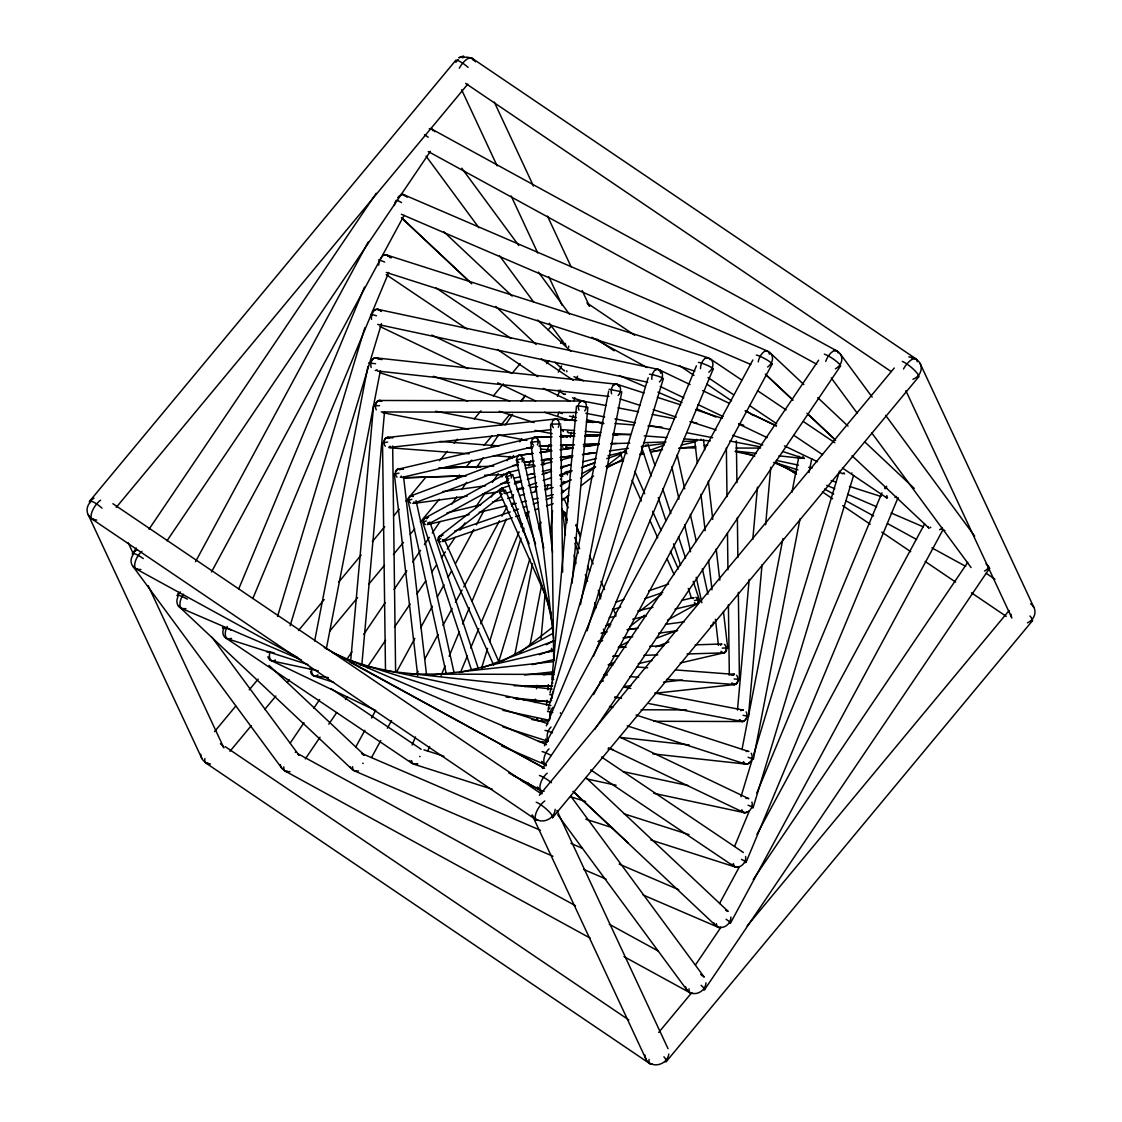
<?xml version="1.0" encoding="UTF-8"?>
<svg xmlns="http://www.w3.org/2000/svg" width="1122" height="1122" viewBox="0 0 1122 1122"><rect width="100%" height="100%" fill="white"/><g stroke="black" fill="none" stroke-linecap="round" stroke-linejoin="round"><path stroke-width="1.5" d="M551.365 614.029L506.078 476.85L512.656 474.662M379.559 405.687L373.57 405.673L350.597 661.798M361.845 664.575L384.523 411.928M550.551 533.118L552.543 510.594M546.498 705.387L546.961 700.198M547.887 689.82L548.349 684.63M551.295 651.756L551.603 648.306M572.08 583.188L587.872 407.258L579.653 406.066L576.47 406.192L551.898 679.637L553.777 679.427M737.477 710.044L749.187 579.429M752.792 539.373L757.476 487.13M743.002 715.289L748.43 716.327L762.034 564.829M765.625 524.773L770.786 467.299M535.236 702.596L535.559 699.146M536.498 688.768L536.807 685.318M541.056 638.656L545.138 593.72M417.693 675.542L394.313 474.087L398.955 473.133M552.557 552.431L539.696 441.198L530.958 442.32M726.467 648.334L727.701 647.885L723.438 611.476M440.806 538.574L438.029 540.313L493.666 665.066M548.265 601.616L499.641 492.586L500.903 491.576L505.223 490.076L529.191 543.805M367.918 366.459L314.637 641.027M326.376 648.614L380.372 370.653M514.858 654.673L532.515 563.735M539.177 529.416L540.509 522.557M546.849 489.949L547.845 484.802M529.977 645.15L541.645 585.095M570.299 437.538L571.294 432.391M550.032 693.045L608.685 391.059M580.467 604.618L621.812 391.83L609.106 389.264M741.965 749.636L782.946 538.588M791.95 492.263L798.948 456.233M752.329 759.131L753.423 758.977L800.07 518.771M809.074 472.446L811.739 458.716M520.987 538.251L489.627 641.714M522.992 531.562L524.002 528.21M527.017 518.182L529.023 511.492M535.054 491.408L536.554 486.387M543.076 464.648L544.591 459.627M547.101 451.254L549.107 444.564M557.648 416.122L558.644 412.784M277.527 616.441L364.818 327.82M290.149 625.697L381.508 323.641M499.038 660.802L529.836 558.98M539.444 527.242L540.958 522.221M571.785 420.329L573.3 415.322M548.195 708.347L648.193 377.749M587.087 630.788L663.368 378.633A7.391 0.827 16.8 0 0 657.534 376.038A7.391 0.827 16.8 0 0 649.498 374.243M740.983 796.704L752.61 758.29M753.619 754.952L839.466 471.114M753.114 807.616L853.618 475.335M481.492 668.375L487.593 648.39M238.691 588.994L364.51 287.12M252.829 598.517L388.759 272.436M412.111 745.022L415.477 736.958M441.044 675.612L445.083 665.921M449.123 656.244L459.221 632.023M462.587 623.958L469.305 607.815M471.997 601.35L506.317 519.023M511.702 506.106L513.049 502.88M517.761 491.576L519.107 488.351M528.518 465.756L530.538 460.918M557.452 396.347L560.144 389.881M427.608 751.319L429.628 746.481M460.581 672.218L467.299 656.075M470.665 648.011L478.743 628.643M480.763 623.79L519.121 531.786M521.141 526.933L522.473 523.708M525.839 515.643L527.186 512.403M573.623 401.031L574.969 397.791M546.358 725.822L696.411 365.842M593.482 656.244L713.255 368.9M734.587 846.339L749.398 810.813M756.803 793.058L881.948 492.81M746.046 862.313L898.119 497.495M387.637 442.068L383.107 442.825M737.701 679.778L739.496 679.399L734.125 678.992M473.891 529.43L455.672 563.328M476.373 524.801L483.82 510.931M491.268 497.046L493.75 492.418M502.025 477.004L503.68 473.919M511.941 458.491L513.596 455.406M558.279 372.139L561.589 365.968M177.276 595.502L178.931 592.43M195.537 561.687L368.226 241.987M211.483 571.968L404.102 215.396M371.62 757.42L380.765 740.52M387.399 728.234L391.55 720.548M416.444 674.476L418.113 671.405M424.747 659.119L438.029 634.547M443.008 625.333L452.138 608.433M455.462 602.29L462.11 590.004M463.765 586.932L499.472 520.818M501.955 516.204L506.948 506.976M511.927 497.747L513.581 494.676M575.867 379.32L577.535 376.249M544.465 745.765L752.862 359.98M593.622 694.574L772.132 364.117M719.553 903.533L739.482 866.647M756.915 834.375L924.626 523.904M730.52 923.041L943.069 529.57M355.702 747.154L364.86 730.31M371.522 718.052L375.688 710.394M396.515 672.092L414.845 638.39M420.68 627.675L432.349 606.231M437.342 597.03L444.003 584.786M448.169 577.115L451.507 571M132.368 553.819L136.281 548.027M149.016 529.205L376.193 193.307M166.996 540.804L430.413 151.33M290.275 742.988L303.992 722.708M313.781 708.234L319.658 699.539M347.077 659.007L351.971 651.77M363.724 634.393L385.267 602.542M394.074 589.513L406.809 570.691M412.686 561.996L420.512 550.411M424.439 544.619L429.333 537.382M432.265 533.034L440.105 521.464M451.857 504.087L456.752 496.85M461.647 489.599L466.542 482.362M476.331 467.888L483.189 457.748M491.015 446.163L498.855 434.579M505.713 424.453L512.572 414.313M521.379 401.283L525.292 395.491M546.835 363.64L548.798 360.737M560.551 343.374L562.501 340.471M305.324 758.921L320.022 737.21M328.83 724.181L336.67 712.596M345.478 699.567L347.441 696.664M367.02 667.716L385.631 640.199M394.439 627.17L410.105 604.001M416.963 593.875L425.771 580.831M431.647 572.15L436.542 564.913M441.451 557.676L445.364 551.884M447.313 548.981L455.153 537.396M460.048 530.159L464.943 522.922M475.714 506.99L485.517 492.516M492.362 482.376L498.238 473.694M507.06 460.665L509.991 456.317M519.781 441.844L521.744 438.94M542.487 768.472L818.625 360.176M594.744 729.398L840.532 365.982M695.5 964.878L720.955 927.235M753.269 879.452L967.725 562.374M704.672 989.506L989.632 568.181M552.473 677.632L553.342 676.454M727.659 647.955L722.217 648.095M89.606 501.225L455.672 60.462M116.239 507.41L467.762 84.164M214.526 731.642L235.802 706.033M249.224 689.848L258.186 679.062M298.48 630.55L324.23 599.541M338.788 582.023L361.172 555.053M372.378 541.575L384.692 526.751M393.64 515.966L399.236 509.234M405.954 501.141L426.108 476.878M439.543 460.707L447.369 451.268M454.087 443.176L457.453 439.137M474.241 418.913L480.959 410.834M493.273 396.01L503.343 383.878M512.305 373.093L520.145 363.654M548.125 329.952L551.491 325.913M229.968 751.305L251.244 725.696M264.68 709.525L275.872 696.033M287.064 682.555L289.308 679.862M329.602 631.335L357.595 597.633M368.787 584.155L384.453 565.292M393.415 554.506L403.485 542.375M410.203 534.282L414.691 528.897M420.287 522.151L439.319 499.248M456.107 479.024L459.459 474.985M466.177 466.892L471.773 460.146M484.087 445.322L491.927 435.883M500.889 425.112L509.837 414.327M521.029 400.849L525.517 395.449M539.402 795.288L894.262 368.002M552.599 817.658L918.666 376.88M658.726 1032.436L691.18 993.349M747.154 925.959L1009.113 610.536M666.328 1061.538L1032.394 620.775M178.37 594.113L179.772 592.486M548.013 710.016L549.99 707.912M178.005 594.422L180.446 592.037M132.803 553.146L135.678 550.551M89.55 501.31L92.902 498.505M543.777 548.237L523.553 458.519M739.426 679.469L738.346 592.36M553.23 626.735L519.851 652.611M439.067 536.554L500.678 488.813M442.559 541.575L501.436 495.966M561.351 493.287L569.569 486.92M580.523 478.435L595.586 466.766M562.122 500.426L568.966 495.125M581.28 485.588L593.608 476.037M605.922 466.486L620.985 454.817M639.736 611.181L661.629 594.211M629.54 626.819L644.603 615.151M135.327 550.902L137.136 549.71M91.878 499.388L94.024 498.112M424.144 518.546L507.439 472.867M428.001 524.311L508.294 480.272M560.383 485.531L570.986 479.711M581.589 473.905L595.221 466.429M606.637 468.042L623.299 458.912M501.408 661.601L553.146 633.243M619.106 646.651L628.194 641.658M667.562 620.073L697.856 603.454M546.246 644.785L554.002 640.578M698.473 600.046L699.23 599.499L693.2 581.28M694.476 600.635L699.202 599.471M554.492 640.662L481.927 667.941M410.54 496.036L518.771 455.378M413.134 503.469L518.098 464.045M560.088 475.714L571.561 471.408M581.406 467.72L594.52 462.783M562.683 483.147L570.888 480.076M606.96 466.528L623.369 460.357M639.764 454.2L643.046 452.965M649.61 450.511L664.364 444.971M656.384 638.25L676.061 630.859M608.152 664.771L614.702 662.303M655.711 646.903L668.824 641.98M539.359 654.701L553.861 649.287M458.968 57.727L463.106 56.226M501.436 488.435L509.528 485.644M514.381 483.975L520.86 481.759M527.34 479.529L535.432 476.738M541.898 474.508L551.617 471.17M561.323 467.832L571.266 464.41M505.082 493.652L511.702 491.38M516.681 489.655L523.301 487.383M528.28 485.672L536.568 482.811M543.202 480.525L551.477 477.677M559.766 474.83L571.182 470.903M582.5 467.004L595.459 462.545M606.778 458.646L621.35 453.639M439.824 536.162L443.106 535.04M454.564 531.099L510.244 511.927M513.525 510.805L518.434 509.108M523.343 507.425L526.625 506.303M533.174 504.044L538.083 502.347M546.274 499.528L552.823 497.284M443.442 541.393L512.221 517.733M515.503 516.597L518.771 515.475M525.334 513.217L528.602 512.095M535.152 509.837L538.434 508.715M546.624 505.896L553.174 503.638M615.669 602.248L623.846 599.443M648.698 590.887L668.586 584.029M612.346 609.863L620.634 607.002M644.954 598.643L662.751 592.514M548.167 652.008L553.076 650.311M603.846 632.85L607.114 631.714M368.661 362.939L375.561 363.71M549.78 694.686L552.753 694.798M426.22 520.917L422.798 522.529L471.394 669.736M748.444 716.299L747.603 716.509M459.249 57.601L463.779 56.31M438.983 540.229L438.085 540.355M560.355 479.248L561.435 478.982M508.42 472.418L518.518 469.992M525.25 468.393L535.362 465.981M542.094 464.368L552.206 461.955M560.621 459.936L572.402 457.131M582.514 454.719L590.929 452.699M513.68 478.281L520.412 476.668M527.144 475.055L533.89 473.442M542.305 471.436L550.72 469.431M560.832 467.018L570.93 464.592M582.725 461.787L596.189 458.561M607.984 455.742L626.511 451.325M425.126 518.083L428.492 517.284M447.019 512.866L480.707 504.816M492.488 501.997L502.6 499.585M507.649 498.378L512.698 497.172M519.43 495.559L524.493 494.353M531.225 492.754L536.274 491.548M544.703 489.529L553.118 487.523M428.702 524.353L469.122 514.703M479.22 512.291L506.176 505.854M511.225 504.648L516.274 503.441M521.323 502.235L526.372 501.029M533.118 499.416L538.167 498.21M546.582 496.19L553.328 494.592M609.19 617.731L615.936 616.118M632.752 619.232L646.244 616.006M674.939 609.148L696.874 603.917M637.829 610.887L652.962 607.268M681.531 600.452L693.298 597.647M605.852 625.655L610.887 624.449M397.37 469.361L533.904 437.482M401.816 477.439L533.216 446.752M565.236 472.208L572.066 470.609M640.325 454.676L643.733 453.877M650.564 452.292L662.513 449.501M681.278 445.111L694.939 441.928M459.487 672.499L553.356 650.592M532.193 664.645L554.38 659.47M638.278 663.691L651.924 660.493M600.046 681.727L603.454 680.928M680.255 663.004L724.63 652.639M411.886 499.304L408.001 500.608L446.318 673.915M506.92 476.85L506.078 476.85M560.509 468.155L562.374 467.902M523.764 462.53L534.142 461.1M541.042 460.146L551.8 458.646M560.06 457.524L572.36 455.812M582.528 454.424L594.618 452.755M598.868 641.223L602.626 640.704M623.061 637.885L631.742 636.679M532.796 453.442L519.163 455.294L532.964 453.456M539.598 452.517L551.533 450.89M560.046 449.726L571.968 448.099M583.889 446.472L599.232 444.382M524.451 462.432L533.118 461.254M541.8 460.076L552.206 458.674M560.888 457.495L573.033 455.855M583.44 454.438L595.586 452.797M609.414 450.918L628.404 448.337M642.233 446.458L664.687 443.4M442.531 491.632L485.517 485.798M500.987 483.694L509.584 482.53M514.732 481.829L521.618 480.889M415.519 503.189L467.089 496.19M482.558 494.087L498.028 491.983M516.933 489.416L523.806 488.491M530.678 487.551L537.564 486.611M544.436 485.686L551.309 484.746M602.29 632.962L605.698 632.499M627.829 629.484L638.067 628.082M665.444 624.379L684.266 621.812M597.956 641.433L601.434 640.957M623.986 637.913L632.668 636.735M658.586 633.215L677.59 630.62M543.441 674.799L552.08 673.621M539.864 452.531L551.94 450.904M560.565 449.754L572.851 448.099M584.73 446.514L595.081 445.139M601.112 633.215L606.539 632.485M626.988 629.751L635.613 628.601M387.216 437.496L555.334 419.025M389.671 447.398L550.86 429.698M652.962 451.114L661.517 450.174M678.614 448.295L695.724 446.416M704.265 445.476L707.687 445.097M431.956 674.967L553.286 661.643M524.549 674.967L554.016 671.727M624.084 686.482L630.929 685.738M656.118 693.158L734.784 684.504M663.509 682.148L682.442 680.072M728.907 674.981L734.068 674.406M614.842 697.688L618.292 697.309M408.899 500.678L408.015 500.636M551.814 436.851L534.395 437.426L551.701 436.865M560.537 436.57L574.478 436.107M584.927 435.771L600.621 435.252M612.808 434.845L630.312 434.27M538.784 446.065L550.874 445.672M561.238 445.322L573.314 444.915M583.678 444.578L599.218 444.06M611.308 443.653L616.483 443.485M439.684 467.93L493.778 466.149M513.049 465.518L518.308 465.35M525.306 465.111L534.072 464.831M541.07 464.592L544.577 464.48M403.99 477.888L466.149 475.812M618.222 647.394L625.192 647.17M649.624 646.356L663.649 645.893M695.177 644.855L721.446 644M613.425 656.314L618.615 656.146M560.355 436.584L574.198 436.135M584.59 435.799L600.158 435.294M539.64 445.897L551.758 445.532M560.425 445.252L574.562 444.803M583.3 444.522L599.022 444.032M610.719 443.695L629.737 443.092M439.403 467.958L480.945 466.612L438.94 467.902M403.107 477.776L465.981 475.798M619.54 647.366L624.73 647.198M612.738 656.3L618.348 656.104M535.208 437.257L550.958 436.767M559.71 436.5L573.707 436.079M585.965 435.701L599.961 435.266M643.537 442.671L665.963 441.97M683.228 441.437L697.028 441.002M398.675 469.136L402.181 469.024M484.578 475.251L505.279 474.606M531.169 473.793L534.619 473.694M543.244 473.428L546.695 473.316M619.288 647.338L626.286 647.128M643.958 655.332L657.758 654.897M687.085 653.986L723.325 652.864M524.675 686.678L552.29 685.822M379.068 400.47L581.939 401.031M381.242 411.942L577.115 412.489M564.184 436.093L574.674 436.121M566.344 447.566L573.342 447.58M680.016 447.874L695.766 447.93M735.99 448.043L760.464 448.099M395.449 474.269L394.299 474.115M553.959 674.434L410.343 674.056M514.227 685.766L552.585 685.893M641.069 709.777L686.552 709.903M540.061 720.969L548.812 720.997M653.733 721.278L742.932 721.53M555.811 419.011L576.68 420.596M587.101 421.395L602.752 422.587M614.926 423.513L634.042 424.958M647.955 426.023L661.854 427.075M560.79 429.53L574.702 430.582M585.137 431.381L600.775 432.559M612.949 433.485L630.326 434.803M644.238 435.869L666.833 437.58M684.224 438.898L710.296 440.89M387.693 437.482L392.91 437.889M439.838 441.451L498.953 445.939M526.765 448.057L531.982 448.449M540.664 449.109L551.098 449.908M389.194 447.734L469.164 453.807M493.498 455.658L514.353 457.243M543.918 459.487L550.86 460.02M609.386 664.883L612.85 665.15M637.198 667.001L647.618 667.8M675.444 669.904L734.545 674.406M603.931 674.603L607.409 674.869M630.003 676.58L638.698 677.253M666.51 679.357L734.307 684.518M515.882 699.146L519.346 699.413M522.824 699.679L550.579 701.797M311.229 668.347L309.293 668.389L310.205 668.978M689.118 744.924L619.639 737.336M538.406 741.376L547.101 742.329M607.97 748.963L613.187 749.538M376.207 357.904L616.651 384.229M377.23 371.003L608.951 396.389M567.143 419.628L575.852 420.582M586.301 421.732L593.272 422.489M600.242 423.26L603.72 423.639M568.153 432.741L575.123 433.513M585.586 434.649L597.774 435.981M735.415 451.058L756.326 453.344M778.977 455.827L801.627 458.309M386.585 670.942L552.094 689.062M314.426 676.033L328.367 677.562M506.078 697.028L509.57 697.407M513.049 697.786L549.64 701.797M652.892 753.886L745.793 764.096M552.669 624.772L516.457 460.034M908.848 356.908L913.168 357.511M583.636 401.227L605.922 405.519M617.913 407.833L638.488 411.788M652.191 414.425L674.476 418.716M689.904 421.69L696.762 423.008M585.796 413.289L604.66 416.921M614.94 418.899L635.501 422.854M649.217 425.49L669.792 429.46M686.93 432.755L712.638 437.706M729.777 441.002L760.632 446.935M435.617 411.227L505.882 424.747M535.026 430.357L552.164 433.653M560.734 435.294L565.881 436.29M382.939 412.728L468.631 429.221M497.775 434.831L526.905 440.427M623.972 687.099L630.802 688.417M654.729 693.017L742.484 709.931M614.632 696.986L621.518 698.319M649.049 703.62L741.235 721.334M531.505 719.44L538.364 720.773M748.065 757.28L753.423 758.977M377.679 309.321L658.011 369.334M377.651 324.412L647.717 382.237M569.429 416.108L576.259 417.566M586.525 419.768L603.608 423.429M735.233 451.605L754.04 455.63M776.256 460.385L798.471 465.153M808.738 467.341L812.146 468.07M359.545 664.575L550.874 705.528M272.211 660.97L318.297 670.816M502.894 710.338L549.121 720.254M622.99 771.599L687.94 785.512M587.058 779.005L616.118 785.232M653.719 793.282L744.321 812.679M523.904 458.239L516.26 459.992M386.108 254.806L707.912 357.736M386.248 272.436L694.784 371.116M572.472 397.805L585.726 402.041M744.784 452.923L754.755 456.107M774.685 462.474L797.938 469.922M831.164 480.539L836.142 482.137M849.438 486.387L880.994 496.485M341.074 657.534L547.831 723.662M227.864 638.909L307.905 664.505M502.993 726.902L548.013 741.291M423.906 749.819L443.919 756.228M522.291 781.291L528.953 783.422M570.635 796.746L585.642 801.557M624 813.815L689.02 834.614M414.088 764.264L492.446 789.327M585.824 819.186L612.5 827.727M650.858 839.985L735.892 867.194M617.324 384.369L644 392.995M657.338 397.314L680.675 404.874M695.682 409.726L722.273 418.338M738.809 423.667L743.76 425.28M716.074 429.95L691.222 421.914M732.75 435.35L762.75 445.055M782.763 451.535L804.432 458.547M620.115 398.955L639.961 405.365M653.186 409.628L676.342 417.103M376.894 358.03L381.873 359.643M433.344 376.291L509.711 400.975M544.577 412.251L567.816 419.768M379.713 372.63L467.692 401.087M499.248 411.283L534.114 422.559M609.47 706.411L612.794 707.491M636.034 715.009L748.935 751.516M627.226 725.85L745.106 763.97M313.739 675.907L333.669 682.344M403.191 194.471L767.069 350.877M401.381 214.274L750.758 364.454M619.26 375.533L645.024 386.613M657.899 392.139L682.05 402.532M696.538 408.759L715.864 417.061M573.973 376.655L583.636 380.807M773.619 462.474L796.157 472.166M826.746 485.321L834.796 488.785M847.685 494.311L876.661 506.779M891.149 513.006L923.35 526.849M332.813 652.794L546.428 744.643M182.339 608.741L301.327 659.918M501.464 745.934L546.218 765.148M361.579 753.381L540.299 830.21M570.888 843.365L582.164 848.204M619.19 864.122L678.768 889.732M354.931 771.123L552.964 856.254M583.566 869.396L606.104 879.087M643.13 895.005L718.809 927.529M754.012 415.294L776.144 425.841M658.67 369.559L690.086 384.58M702.624 390.568L729.37 403.359M745.064 410.862L776.508 425.897M660.199 386.487L683.831 397.791M697.94 404.551L723.129 416.585M738.837 424.102L767.139 437.636M784.432 445.897L817.447 461.689M839.452 472.208L842.594 473.708M378.338 309.532L381.48 311.032M431.732 335.057L511.955 373.416M543.343 388.422L570.116 401.227M379.867 326.474L467.944 368.591M497.761 382.84L535.545 400.919M559.065 412.153L562.22 413.653M619.47 736.874L748.416 798.527M608.475 747.827L743.662 812.468M270.037 660.031L375.365 710.394M350.12 662.134L544.633 768.289M432.026 129.254L837.25 351.144M428.281 151.54L816.62 364.187M591.869 337.315L647.128 367.581M941.835 528.953L944.906 530.636M776.929 462.993L795.344 473.077M824.502 489.052L833.716 494.087M845.988 500.819L873.617 515.952M887.432 523.511L916.604 539.486M931.947 547.887L965.719 566.372M324.272 647.562L543.413 767.63M135.65 568.672L297.905 657.562M512.894 775.232L542.094 791.206L508.813 772.946M297.709 753.605L575.53 905.735M609.302 924.233L658.418 951.133M284.75 770.856L590.2 938.118M623.972 956.603L689.974 992.746M710.198 358.816L741.712 380.035M757.462 390.638L786.115 409.923M803.31 421.493L834.824 442.713M707.968 377.525L733.76 394.874M749.51 405.491L776.733 423.807M793.913 435.378L822.566 454.662M842.622 468.169L887.025 498.056M388.394 255.886L391.283 257.836M436.023 287.961L511.085 338.493M541.407 358.9L573.16 380.274M386.22 274.638L467.061 329.055M497.369 349.461L537.789 376.669M557.999 390.274L563.777 394.159M601.532 756.999L741.558 851.261M590.705 769.902L733.606 866.114M330.948 688.557L419.754 748.332M225.592 637.829L411.802 763.184M471.717 58.021L915.917 358.83M465.658 83.407L891.036 371.48M586.89 302.898L634.645 335.226M679.497 365.604L693.971 375.393M706.986 384.215L731.586 400.877M746.06 410.666L753.283 415.575M986.238 573.328L994.919 579.204M596.75 339.054L614.113 350.807M786.284 467.411L796.424 474.269M822.454 491.913L832.594 498.771M842.72 505.629L870.209 524.24M881.78 532.08L910.727 551.673M925.187 561.477L955.579 582.052M971.484 592.823L1006.21 616.343M112.887 503.694L541.169 793.717M92.355 519.276L536.554 820.084M225.171 746.607L628.853 1019.968M206.083 763.17L650.283 1063.979M765.316 374.131L793.1 400.189M806.984 413.233L834.768 439.291M401.438 217.71L469.641 281.706M542.277 762.371L546.063 765.919M573.3 791.473L628.152 842.945M771.01 353.654L803.843 384.551M817.728 397.623L848.036 426.15M864.543 441.675L914.276 488.449M765.779 374.566L792.427 399.642M807.658 413.976L835.581 440.245M852.047 455.728L929.072 528.21M443.751 231.707L512.151 296.054M537.648 320.05L570.803 351.228M401.914 218.159L471.703 283.824M495.742 306.446L536.148 344.468M555.095 362.294L563.931 370.611M585.852 777.532L728.122 911.387M573.146 791.403L714.868 924.752M269.07 665.43L364.257 754.98A9.509 8.12 -46.7 0 0 362.266 753.816M178.398 605.964L350.99 768.346M550.425 699.16L551.631 700.661M840.069 353.598L872.173 397.132M885.637 415.378L974.681 536.134M831.29 378.002L857.18 413.106M871.668 432.769L971.077 567.55M461.773 168.216L518.715 245.438M538.392 272.113L569.457 314.244M426.065 156.112L478.884 227.724M499.585 255.802L533.749 302.141M549.289 323.192L565.853 345.66M570.649 795.989L704.209 977.122A10.771 9.425 -36.4 0 0 701.026 974.639M538.055 788.107L542.192 793.717M557.718 814.782L687.155 990.291M212.016 637.282L298.985 755.232A10.771 9.425 -36.4 0 0 298.073 754.236M132.831 566.203L281.931 768.402M920.054 363.318L1033.769 607.212M905.875 390.652L1011.469 617.128M494.311 102.116L533.455 186.042M547.494 216.139L571.112 266.812M582.192 290.57L589.583 306.404A12.23 10.855 -25 0 0 587.662 303.964M461.675 89.858L497.13 165.874M511.155 195.957L537.747 252.969M548.812 276.727L562.108 305.24M556.933 810.435L666.973 1046.405M532.417 815.596L646.146 1059.477M128.245 542.88L133.42 553.973M148.188 585.642L223.516 747.182M88.231 514.788L201.946 758.682M552.29 682.106L552.753 683.088M625.487 450.539L626.918 453.737M634.757 471.324L644.743 493.722M652.597 511.309L661.153 530.51M670.423 551.295L678.277 568.896M619.891 453.036L623.467 461.03M632.023 480.23L641.293 501.015M649.862 520.215L657.702 537.803M666.973 558.602L674.112 574.59M563.875 498.266L568.153 507.873M576.007 525.461L580.284 535.054M589.555 555.853L593.117 563.847M600.971 581.434L604.534 589.443M613.089 608.629L615.95 615.024M561.856 508.771L566.848 519.963M574.688 537.564L579.681 548.756M587.535 566.344L589.667 571.14M598.236 590.34L601.083 596.736M444.326 539.416L499.248 662.569M647.913 444.102L655.01 465.588M662.653 488.729L670.83 513.525M678.473 536.667L685.57 558.153M641.349 446.332L651.167 476.079M658.263 497.565L665.907 520.706M673.537 543.847L680.633 565.334M688.277 588.461L691.545 598.377M566.806 496.401L568.447 501.352M576.091 524.493L579.906 536.064M598.461 592.262L600.649 598.868M608.825 623.664L609.919 626.96M564.604 511.842L567.339 520.103M574.983 543.244L578.251 553.16M585.347 574.646L587.521 581.252M594.618 602.738L596.259 607.703M603.356 629.19L604.996 634.14M512.642 474.634L535.559 544.044M429.894 521.954L478.505 669.147M560.762 424.018L550.65 424.102L553.735 660.914M677.197 454.887L684.701 488.855M690.325 514.339L696.341 541.519M702.344 568.7L707.968 594.183M671.812 466.85L678.95 499.136M684.574 524.605L690.591 551.786M696.215 577.269L701.853 602.752M564.703 512.6L566.961 522.796M574.085 555.067L575.965 563.567M416.024 500.566L453.933 672.134M703.494 439.515L704.7 449.936M708.333 481.198L712.765 519.416M716.187 548.938L719.805 580.2M694.686 440.413L697.309 462.993M700.927 494.269L705.163 530.734M708.585 560.271L712.007 589.793M715.429 619.33L718.459 645.374M566.975 471.38L567.367 474.858M562.599 510.552L565.432 534.899M530.86 442.18L553.623 638.446M403.541 476.626L426.514 674.631M736.369 440.876L736.916 482.656M737.364 517.494L737.883 557.536M726.369 447.888L727 496.639M727.477 533.216L727.954 569.78M728.402 604.604L729.314 674.266M560.762 425.785L562.669 572.052M392.672 445.995L395.617 672.373M382.532 442.573L385.491 670.676M456.009 62.383A12.23 2.637 39.7 0 1 458.309 60.7A12.23 2.637 39.7 0 1 468.084 67.376M456.388 61.359A12.23 10.855 -25 0 1 458.337 59.662M462.236 57.741A12.23 10.855 -25 0 1 475.448 61.85M472.951 59.915A12.23 4.965 -56 0 0 462.699 63.169A12.23 4.965 -55.8 0 0 459.319 68.204M1030.613 603.776A12.23 10.855 -25 0 1 1027.457 622.864M1011.862 618.012A12.23 10.855 -25 0 1 1011.006 614.239M1029.982 616.02A12.23 2.637 39.7 0 1 1030.838 620.901M911.527 358.002A12.23 10.855 -25 0 1 921.232 367.399A12.23 10.855 -25 0 1 912.929 379.306M902.27 361.41A12.23 2.637 39.7 0 1 913.841 369.629A12.23 2.637 39.7 0 1 918.525 377.006M917.249 361.677A12.23 4.965 -56 0 0 906.885 363.977A12.23 4.965 -55.8 0 0 903.505 369.012M668.838 1054.035A12.23 10.855 -25 0 1 656.37 1064.834A12.23 10.855 -25 0 1 644.94 1055.017M667.31 1047.317A12.23 10.855 -25 0 1 668.053 1048.677M663.915 1056.798A12.23 2.637 39.7 0 1 664.785 1061.678M652.247 1064.105A12.23 4.937 -55.8 0 1 649.091 1059.378M555.18 809.355A12.23 10.855 -25 0 1 545.194 820.589A12.23 10.855 -25 0 1 532.066 814.895M536.204 802.188A12.23 2.637 39.7 0 1 547.774 810.393A12.23 2.637 39.7 0 1 552.459 817.784M538.069 820.308A12.23 4.937 -55.8 0 1 535.362 815.484A12.23 4.937 -55.8 0 1 540.846 804.769A12.23 4.965 -56 0 1 544.787 800.954M210.473 763.998A12.23 10.855 -25 0 1 200.74 754.208M220.361 743.746A12.23 10.855 -25 0 1 223.867 747.869M208.061 763.311A12.23 4.937 -55.8 0 1 204.891 758.57M96.744 520.103A12.23 10.855 -25 0 1 87.362 512.642A12.23 10.855 -25 0 1 91.583 500.959M93.883 519.5A12.23 4.937 -55.8 0 1 91.177 514.675A12.23 4.937 -55.8 0 1 96.66 503.96A12.23 4.965 -56 0 1 100.587 500.16M89.76 502.768A12.23 2.637 39.7 0 1 92.495 501.576A12.23 2.637 39.7 0 1 102.018 508.154M565.6 344.706A10.771 9.425 -36.4 0 1 565.25 343.388M430.357 128.735A10.771 9.425 -36.4 0 1 434.845 131.709M984.499 571.028A10.771 9.425 -36.4 0 0 989.057 567.031A10.771 1.964 34.1 0 0 986.056 563.973M834.179 350.359A10.771 9.425 -36.4 0 1 841.837 358.311A10.771 9.425 -36.4 0 1 835.399 368.843M705.99 982.886A10.771 9.425 -36.4 0 1 696.327 993.447A10.771 9.425 -36.4 0 1 685.514 986.617M543.932 791.361A10.771 9.425 -36.4 0 1 537.312 786.985M289.995 771.698A10.771 9.425 -36.4 0 1 280.29 764.713M140.895 569.513A10.771 9.425 -36.4 0 1 132.087 565.081A10.771 9.425 -36.4 0 1 132.943 554.969A10.771 1.964 34.1 0 1 134.584 553.707A10.771 1.964 34.1 0 1 143.293 558.574M424.439 134.78A10.771 1.964 34.1 0 1 428.253 137.235M825.736 361.354A10.771 4.853 -61.3 0 1 832.636 351.537A10.771 4.853 -61.3 0 1 838.12 352.967M429.235 128.735A10.771 4.853 -61.3 0 1 432.783 130.629M539.402 775.47A10.771 1.964 34.1 0 1 551.463 782.679M824.361 354.145A10.771 1.964 34.1 0 1 835.301 360.471A10.771 1.964 34.1 0 1 840.322 366.347M137.613 569.345A10.771 4.853 -61.3 0 1 135.047 562.487A10.771 4.853 -61.3 0 1 141.975 551.323M543.665 791.08A10.771 4.853 -61.3 0 1 540.131 785.049A10.771 4.853 -61.3 0 1 547.199 773.212M568.77 347.217A10.771 4.853 -61.3 0 1 568.714 346.137M701.096 985.312A10.771 1.964 34.1 0 1 703.845 989.955M989.604 568.335A10.771 1.964 34.1 0 1 987.823 568.419M287.555 771.375A10.771 4.853 -61.3 0 1 283.782 766.887M295.296 752.203A10.771 4.853 -61.3 0 1 295.619 752.343M700.829 974.247A10.771 4.853 -61.3 0 1 702.007 975.635M692.765 993.265A10.771 4.853 -61.3 0 1 689.006 988.791M564.562 370.821A9.509 8.12 -46.7 0 1 564.31 370.288M400.877 194.457A9.509 8.12 -46.7 0 1 407.132 197.248M942.284 527.663A9.509 8.12 -46.7 0 1 939.633 529.738M928.736 527.733A9.509 8.12 -46.7 0 1 928.189 526.695M765.372 350.863A9.509 8.12 -46.7 0 1 772.455 357.203A9.509 8.12 -46.7 0 1 767.616 367.006M730.927 917.039A9.509 8.12 -46.7 0 1 723.62 927.081A9.509 8.12 -46.7 0 1 713.76 922.691M726.13 910.223A9.509 8.12 -46.7 0 1 727.701 911.008M546.105 764.895A9.509 8.12 -46.7 0 1 541.645 761.389M358.493 770.982A9.509 8.12 -46.7 0 1 350.106 766.831M185.901 608.601A9.509 8.12 -46.7 0 1 177.823 597.114M396.837 200.193A9.509 1.473 28.4 0 1 401.55 202.591M177.837 596.371A9.509 1.473 28.4 0 1 179.254 595.445A9.509 1.473 28.4 0 1 187.346 599.134M758.206 361.887A9.509 4.712 -66.7 0 1 764.012 351.733A9.509 4.712 -66.7 0 1 769.397 354.201M397.735 197.682A9.509 4.712 -66.7 0 1 405.028 196.041M394.327 205.466A9.509 4.712 -66.7 0 1 396.01 200.445M542.122 751.628A9.509 1.473 28.4 0 1 551.225 755.541M756.326 355.085A9.509 1.473 28.4 0 1 766.578 359.671A9.509 1.473 28.4 0 1 771.964 364.384M183.784 608.671A9.509 4.712 -66.7 0 1 179.941 604.365A9.509 4.712 -66.7 0 1 183.531 594.211M545.881 765.05A9.509 4.712 -66.7 0 1 544.058 758.107A9.509 4.712 -66.7 0 1 548.995 748.907M362.715 763.184A9.509 1.473 28.4 0 1 363.205 763.507M930.685 527.677A9.509 4.712 -66.7 0 1 930.629 527.158M566.89 371.747A9.509 4.712 -66.7 0 1 566.764 370.751M726.06 919.269A9.509 1.473 28.4 0 1 729.538 923.322M361.901 753.479A9.509 4.712 -66.7 0 1 363.416 754.966M356.389 771.052A9.509 4.712 -66.7 0 1 352.532 766.747M725.78 909.9A9.509 4.712 -66.7 0 1 727.28 911.373M720.647 927.333A9.509 4.712 -66.7 0 1 716.425 923.701M564.45 394.509A8.373 6.956 -56.1 0 1 564.1 394.145M382.953 255.171A8.373 6.956 -56.1 0 1 390.105 257.695M896.338 496.401A8.373 6.956 -56.1 0 1 895.005 497.551M886.618 497.761A8.373 6.956 -56.1 0 1 885.903 497.074M885.09 488.785A8.373 6.956 -56.1 0 1 886.689 486.261M705.289 357.96A8.373 6.956 -56.1 0 1 712.708 362.532A8.373 6.956 -56.1 0 1 708.795 372.195M741.67 851.556A8.373 6.956 -56.1 0 1 743.395 852.524M745.625 856.479A8.373 6.956 -56.1 0 1 740.857 866.058A8.373 6.956 -56.1 0 1 731.895 864.305M548.265 741.235A8.373 6.956 -56.1 0 1 545.685 738.949M417.777 763.731A8.373 6.956 -56.1 0 1 409.614 760.464M419.852 748.626A8.373 6.956 -56.1 0 1 421.185 749.3M231.553 638.376A8.373 6.956 -56.1 0 1 224.162 636.44A8.373 6.956 -56.1 0 1 223.923 628.011M378.549 259.841A8.373 1.094 22.6 0 1 384.706 262.071M223.811 628.895A8.373 1.094 22.6 0 1 223.713 627.577A8.373 1.094 22.6 0 1 231.286 630.115M700.479 368.605A8.373 4.544 -72.3 0 1 704.265 359.11A8.373 4.544 -72.3 0 1 709.917 359.615M378.689 265.143A8.373 4.544 -72.3 0 1 382.462 256.195A8.373 4.544 -72.3 0 1 387.932 256.335M544.997 730.436A8.373 1.094 22.6 0 1 552.543 732.806M698.417 362.378A8.373 1.094 22.6 0 1 707.589 365.463A8.373 1.094 22.6 0 1 713.185 369.054M229.561 638.797A8.373 4.544 -72.3 0 1 225.41 635.529A8.373 4.544 -72.3 0 1 227.275 626.525M548.069 740.632A8.373 4.544 -72.3 0 1 551.028 727.014M419.628 756.438A8.373 1.094 22.6 0 1 420.119 756.677M887.488 497.621A8.373 4.544 -72.3 0 1 886.801 495.517M565.502 394.327A8.373 4.544 -72.3 0 1 565.334 393.934M741.432 859.368A8.373 1.094 22.6 0 1 744.559 862.425M884.627 487.747A8.373 1.094 22.6 0 1 886.997 488.252M416.486 763.83A8.373 4.544 -72.3 0 1 411.578 760.646M738.29 866.745A8.373 4.544 -72.3 0 1 733.395 863.561M567.956 401.129A7.391 5.919 -64.4 0 1 569.696 401.143A7.391 4.348 -77.9 0 0 567.564 401.157M372.42 311.425A7.391 5.919 -64.4 0 1 381.059 311.481M851.963 472.923A7.391 5.919 -64.4 0 1 851.612 473.288M843.225 473.582A7.391 5.919 -64.4 0 1 842.959 473.232M655.627 369.657A7.391 5.919 -64.4 0 1 662.176 373.135A7.391 5.919 -64.4 0 1 659.456 381.943M751.936 802.118A7.391 5.919 -64.4 0 1 748.823 811.234A7.391 5.919 -64.4 0 1 740.941 810.519M746.705 798.373A7.391 5.919 -64.4 0 1 748.823 798.668M560.481 712.821A7.391 5.919 -64.4 0 1 560.439 713.34M275.479 660.297A7.391 5.919 -64.4 0 1 267.92 656.721M370.947 314.398A7.391 0.827 16.8 0 1 376.459 315.787M267.499 652.233A7.391 0.827 16.8 0 1 274.441 653.06M651.84 379.376A7.391 4.348 -77.9 0 1 655.318 369.923A7.391 4.348 -77.9 0 1 660.676 373.191M371.508 319.363A7.391 4.348 -77.9 0 1 373.78 311.046A7.391 4.348 -77.9 0 1 379.04 310.205M547.48 711.53A7.391 0.827 16.8 0 1 552.753 712.498M275.058 660.255A7.391 4.348 -77.9 0 1 270.318 659.343A7.391 4.348 -77.9 0 1 270.037 651.559M550.369 718.823A7.391 4.348 -77.9 0 1 553.146 707.323M844.543 473.933A7.391 4.348 -77.9 0 1 844.024 472.839M748.037 805.259A7.391 0.827 16.8 0 1 752.259 807.77M747.476 811.725A7.391 4.348 -77.9 0 1 741.866 809.719M745.878 798.457A7.391 4.348 -77.9 0 1 747.771 798.317M564.927 419.993A6.508 4.993 -72.1 0 1 568.798 420.217M567.942 431.409A6.508 4.993 -72.1 0 1 567.241 431.83M371.985 359.699A6.508 4.993 -72.1 0 1 378.956 359.475M377.02 369.671A6.508 4.993 -72.1 0 1 375.225 370.512M803.759 458.281A6.508 4.993 -72.1 0 1 803.156 457.902M613.047 385.435A6.508 4.993 -72.1 0 1 619.905 386.627A6.508 4.993 -72.1 0 1 618.11 395.463M751.221 753.269A6.508 4.993 -72.1 0 1 750.169 762.133A6.508 4.993 -72.1 0 1 743.044 762.525M747.504 751.361A6.508 4.993 -72.1 0 1 747.869 751.347M318.031 674.827A6.508 4.993 -72.1 0 1 310.542 671.419M611.602 393.794A6.508 4.123 -83.8 0 1 613.468 385.183A6.508 4.123 -83.8 0 1 618.951 386.613M371.172 367.469A6.508 4.123 -83.8 0 1 372.294 359.741A6.508 4.123 -83.8 0 1 377.287 358.521M316.769 675.725A6.508 4.123 -83.8 0 1 311.551 669.315M552.08 698.375A6.508 4.123 -83.8 0 1 553.651 691.166M803.801 457.846A6.508 4.123 -83.8 0 1 802.805 456.303M564.506 420.133A6.508 4.123 -83.8 0 1 568.209 420.245M563.356 431.507A6.508 4.123 -83.8 0 1 562.374 429.964M749.706 762.259A6.508 4.123 -83.8 0 1 743.479 761.712M746.2 751.544A6.508 4.123 -83.8 0 1 747.673 751.263M563.188 436.584A5.75 4.193 -79.1 0 1 567.171 437.103M566.933 445.953A5.75 4.193 -79.1 0 1 565.586 447.061M375.127 405.659A5.75 4.193 -79.1 0 1 381.831 401.269M580.102 402.125A5.75 4.193 -79.1 0 1 585.726 403.149A5.75 4.193 -79.1 0 1 584.702 410.89M746.13 711.867A5.75 4.193 -79.1 0 1 745.274 719.917A5.75 4.193 -79.1 0 1 739.314 719.721M742.722 710.142A5.75 4.193 -79.1 0 1 743.325 710.1M541.898 719.875A5.75 4.193 -79.1 0 1 538.083 720.661M578.994 410.133A5.75 3.885 -89.8 0 1 579.443 402.644A5.75 3.885 -89.8 0 1 584.534 402.223M376.305 409.895A5.75 3.885 -89.8 0 1 376.291 402.532A5.75 3.885 -89.8 0 1 381.2 401.199M562.346 436.949A5.75 3.885 -89.8 0 1 566.554 437.033M562.963 447.173A5.75 3.885 -89.8 0 1 561.589 445.827M542.122 719.889A5.75 3.885 -89.8 0 1 536.695 718.599M740.913 710.717A5.75 3.885 -89.8 0 1 743.339 710.128M746.102 718.627A5.75 3.885 -89.8 0 1 739.917 719.791M384.173 441.591A5.063 3.492 -85.7 0 1 389.572 438.225M389.572 446.514A5.063 3.492 -85.7 0 1 388.927 447.089M553.497 420.329A5.063 3.492 -85.7 0 1 558.251 420.413A5.063 3.492 -85.7 0 1 558.265 427.286M736.621 675.332A5.063 3.492 -85.7 0 1 737.238 682.246A5.063 3.492 -85.7 0 1 732.428 683.775M733.073 674.911A5.063 3.492 -85.7 0 1 734.293 674.42M553.384 427.734A5.063 3.632 83.7 0 1 552.781 420.722A5.063 3.632 83.7 0 1 557.816 420.175M385.253 446.205A5.063 3.632 83.7 0 1 384.509 439.473A5.063 3.632 83.7 0 1 389.236 438.225M390.232 446.276A5.063 3.632 83.7 0 1 389.839 446.724M561.968 460.525A5.063 3.632 83.7 0 1 561.252 460.006M738.066 679.329A5.063 3.632 83.7 0 1 736.032 684.139A5.063 3.632 83.7 0 1 731.909 682.863M732.161 675.276A5.063 3.632 83.7 0 1 734.321 674.406M396.08 471.717A4.46 2.889 88.2 0 1 400.063 469.697M401.199 476.037A4.46 2.889 88.2 0 1 400.358 477.369M701.04 439.193A4.46 2.889 88.2 0 1 700.773 439.67M532.796 439.277A4.46 2.889 88.2 0 1 537.031 438.267A4.46 2.889 88.2 0 1 537.354 444.901M724.405 644.351A4.46 2.889 88.2 0 1 725.878 650.423A4.46 2.889 88.2 0 1 721.937 652.303M533.553 445.252A4.46 3.38 76.9 0 1 532.627 438.478A4.46 3.38 76.9 0 1 537.915 439.347M397.034 477.13A4.46 3.38 76.9 0 1 395.589 471.338A4.46 3.38 76.9 0 1 399.783 469.585M697.421 440.357A4.46 3.38 76.9 0 1 696.383 439.375M726.509 647.478A4.46 3.38 76.9 0 1 725.163 652.359A4.46 3.38 76.9 0 1 720.955 651.293M720.548 645.276A4.46 3.38 76.9 0 1 721.895 644.168M562.487 476.233A3.941 2.37 82.3 0 0 560.481 475.644A3.941 3.114 69.4 0 1 562.767 476.261M563.609 481.45A3.941 2.37 82.3 0 1 562.599 483.063M409.684 497.495A3.941 2.37 82.3 0 1 412.924 496.541M414.046 501.772A3.941 2.37 82.3 0 1 413.191 503.259M518.013 456.626A3.941 2.37 82.3 0 1 521.393 456.149A3.941 2.37 82.3 0 1 522.039 461.787M712.316 624.505A3.941 2.37 82.3 0 1 710.745 626.146M518.897 462.432A3.941 3.114 69.4 0 1 517.158 456.935A3.941 3.114 69.4 0 1 521.66 456.079M410.666 503.077A3.941 3.114 69.4 0 1 408.829 497.817A3.941 3.114 69.4 0 1 413.008 496.429M564.071 482.025A3.941 3.114 69.4 0 1 563.09 482.979M713.326 622.079A3.941 3.114 69.4 0 1 710.801 626.09M560.397 485.854A3.478 1.935 76.6 0 1 561.266 486.261M562.837 490.23A3.478 1.935 76.6 0 1 562.417 491.983M424.06 519.991A3.478 1.935 76.6 0 1 426.823 518.715M428.113 522.403A3.478 1.935 76.6 0 1 427.384 524.535M646.118 444.775A3.478 1.935 76.6 0 1 645.921 445.813M507.368 474.087A3.478 1.935 76.6 0 1 510.047 472.965A3.478 1.935 76.6 0 1 511.197 478M695.822 597.255A3.478 1.935 76.6 0 1 697.926 602.121A3.478 1.935 76.6 0 1 695.037 603.131M508.869 478.912A3.478 2.847 61.3 0 1 506.457 474.34A3.478 2.847 61.3 0 1 510.468 472.881M425.589 524.591A3.478 2.847 61.3 0 1 423.12 520.243A3.478 2.847 61.3 0 1 426.767 518.35M428.997 522.726A3.478 2.847 61.3 0 1 427.65 524.521M643.383 446.64A3.478 2.847 61.3 0 1 642.415 445.995M563.412 491.352A3.478 2.847 61.3 0 1 562.879 491.997M697.421 597.984A3.478 2.847 61.3 0 1 698.487 602.78A3.478 2.847 61.3 0 1 694.252 603.005M693.214 598.657A3.478 2.847 61.3 0 1 693.999 597.689M562.094 498.477A3.057 1.557 71 0 1 562.052 499.949M439.039 537.915A3.057 1.557 71 0 1 441.156 536.667M442.545 539.612A3.057 1.557 71 0 1 442.391 541.365M623.762 451.521A3.057 1.557 71 0 1 623.664 452.208M500.693 490.777A3.057 1.557 71 0 1 502.516 488.715A3.057 1.557 71 0 1 504.101 493.357M502.333 494.171A3.057 2.595 52.2 0 1 499.697 490.37A3.057 2.595 52.2 0 1 503.301 488.757M440.722 541.912A3.057 2.595 52.2 0 1 438.043 538.504A3.057 2.595 52.2 0 1 440.904 536.218M443.555 540.019A3.057 2.595 52.2 0 1 442.853 541.337M622.079 453.064A3.057 2.595 52.2 0 1 620.396 452.278M624.758 450.539A3.057 2.595 52.2 0 1 624.716 451.142M563.104 498.869A3.057 2.595 52.2 0 1 562.655 499.921M403.093 469.136L397.861 469.305L403.05 469.136M617.465 434.733L614.014 434.845L617.465 434.733"/></g></svg>
